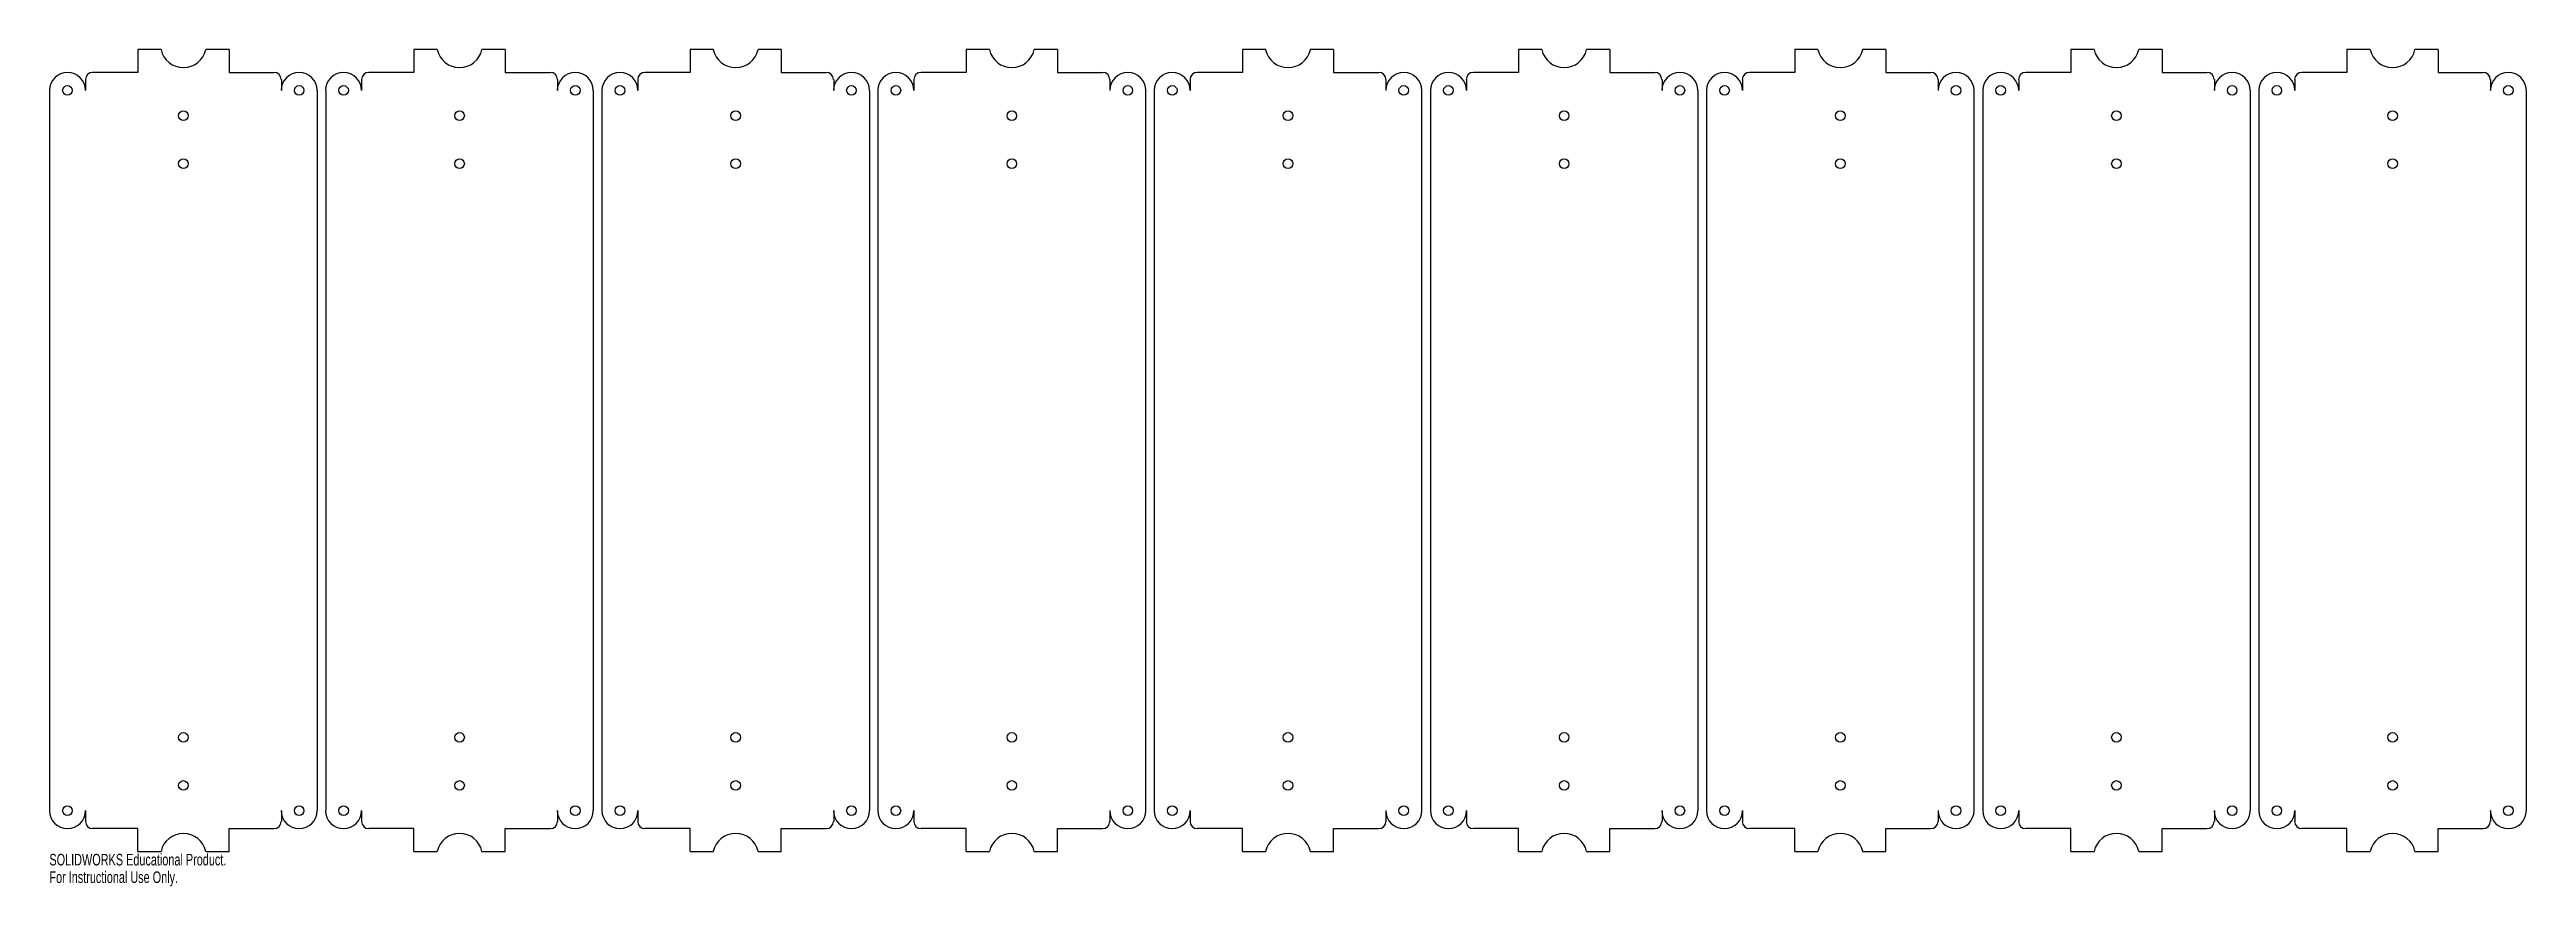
# Model space of a CAD drawing. Header units: millimetres. Extents: x -56 to 976, y -182 to 167.
import ezdxf

# ---------------------------------------------------------------- set-up
doc = ezdxf.new("R2010")
doc.units = ezdxf.units.MM
doc.styles.add('SLDTEXTSTYLE0', font='TXT', dxfattribs={"width": 0.7})

msp = doc.modelspace()

# ---------------------------------------------------------------- linework, layer by layer
at = {"color": 7, "linetype": 'Continuous', "lineweight": 25}
for p, q in [((-9.3, 167), (-19, 167)), ((-19, 167), (-19, 157.5)), ((19, 167), (9.3, 167)), ((19, 167), (19, 157.5)), ((96, 167), (96, 157.5)), ((105.7, 167), (96, 167)), ((134, 167), (124.3, 167)), ((134, 167), (134, 157.5)), ((211, 167), (211, 157.5)), ((220.7, 167), (211, 167)), ((249, 167), (239.3, 167)), ((249, 167), (249, 157.5)), ((326, 167), (326, 157.5)), ((335.7, 167), (326, 167)), ((364, 167), (354.3, 167)), ((364, 167), (364, 157.5)), ((441, 167), (441, 157.5)), ((450.7, 167), (441, 167)), ((479, 167), (469.3, 167)), ((479, 167), (479, 157.5)), ((556, 167), (556, 157.5)), ((565.7, 167), (556, 167)), ((594, 167), (584.3, 167)), ((594, 167), (594, 157.5)), ((671, 167), (671, 157.5)), ((680.7, 167), (671, 167)), ((709, 167), (699.3, 167)), ((709, 167), (709, 157.5)), ((786, 167), (786, 157.5)), ((795.7, 167), (786, 167)), ((824, 167), (814.3, 167)), ((824, 167), (824, 157.5)), ((901, 167), (901, 157.5)), ((910.7, 167), (901, 167)), ((939, 167), (929.3, 167)), ((939, 167), (939, 157.5)), ((-19, 157.5), (-37.8, 157.5)), ((19, 157.5), (37.7, 157.5)), ((96, 157.5), (77.2, 157.5)), ((134, 157.5), (152.8, 157.5)), ((211, 157.5), (192.2, 157.5)), ((249, 157.5), (267.7, 157.5)), ((326, 157.5), (307.2, 157.5)), ((364, 157.5), (382.8, 157.5)), ((441, 157.5), (422.2, 157.5)), ((479, 157.5), (497.8, 157.5)), ((556, 157.5), (537.2, 157.5)), ((594, 157.5), (612.7, 157.5)), ((671, 157.5), (652.2, 157.5)), ((709, 157.5), (727.7, 157.5)), ((786, 157.5), (767.2, 157.5)), ((824, 157.5), (842.7, 157.5)), ((901, 157.5), (882.2, 157.5)), ((939, 157.5), (957.7, 157.5)), ((-55.8, 150), (-55.8, -150)), ((-40.8, 154.5), (-40.8, 150)), ((40.8, 154.5), (40.8, 150)), ((55.8, -150), (55.8, 150)), ((59.3, 150), (59.3, -150)), ((74.2, 154.5), (74.2, 150)), ((155.8, 154.5), (155.8, 150)), ((170.8, -150), (170.8, 150)), ((174.3, 150), (174.3, -150)), ((189.2, 154.5), (189.2, 150)), ((270.8, 154.5), (270.8, 150)), ((285.8, -150), (285.8, 150)), ((289.2, 150), (289.2, -150)), ((304.2, 154.5), (304.2, 150)), ((385.8, 154.5), (385.8, 150)), ((400.8, -150), (400.8, 150)), ((404.2, 150), (404.2, -150)), ((419.2, 154.5), (419.2, 150)), ((500.8, 154.5), (500.8, 150)), ((515.8, -150), (515.8, 150)), ((519.3, 150), (519.3, -150)), ((534.3, 154.5), (534.3, 150)), ((615.8, 154.5), (615.8, 150)), ((630.8, -150), (630.8, 150)), ((634.3, 150), (634.3, -150)), ((649.3, 154.5), (649.3, 150)), ((730.8, 154.5), (730.8, 150)), ((745.8, -150), (745.8, 150)), ((749.3, 150), (749.3, -150)), ((764.3, 154.5), (764.3, 150)), ((845.8, 154.5), (845.8, 150)), ((860.8, -150), (860.8, 150)), ((864.3, 150), (864.3, -150)), ((879.3, 154.5), (879.3, 150)), ((960.8, 154.5), (960.8, 150)), ((975.7, -150), (975.7, 150)), ((-40.8, -150), (-40.8, -154.5)), ((40.8, -150), (40.8, -154.5)), ((74.2, -150), (74.2, -154.5)), ((155.8, -150), (155.8, -154.5)), ((189.2, -150), (189.2, -154.5)), ((270.8, -150), (270.8, -154.5)), ((304.2, -150), (304.2, -154.5)), ((385.8, -150), (385.8, -154.5)), ((419.2, -150), (419.2, -154.5)), ((500.8, -150), (500.8, -154.5)), ((534.3, -150), (534.3, -154.5)), ((615.8, -150), (615.8, -154.5)), ((649.3, -150), (649.3, -154.5)), ((730.8, -150), (730.8, -154.5)), ((764.3, -150), (764.3, -154.5)), ((845.8, -150), (845.8, -154.5)), ((879.3, -150), (879.3, -154.5)), ((960.8, -150), (960.8, -154.5)), ((-19, -157.5), (-37.8, -157.5)), ((-19, -167), (-19, -157.5)), ((19, -157.5), (37.7, -157.5)), ((19, -167), (19, -157.5)), ((96, -157.5), (77.2, -157.5)), ((96, -167), (96, -157.5)), ((134, -157.5), (152.8, -157.5)), ((134, -167), (134, -157.5)), ((211, -157.5), (192.2, -157.5)), ((211, -167), (211, -157.5)), ((249, -157.5), (267.7, -157.5)), ((249, -167), (249, -157.5)), ((326, -157.5), (307.2, -157.5)), ((326, -167), (326, -157.5)), ((364, -157.5), (382.8, -157.5)), ((364, -167), (364, -157.5)), ((441, -157.5), (422.2, -157.5)), ((441, -167), (441, -157.5)), ((479, -157.5), (497.8, -157.5)), ((479, -167), (479, -157.5)), ((556, -157.5), (537.2, -157.5)), ((556, -167), (556, -157.5)), ((594, -157.5), (612.7, -157.5)), ((594, -167), (594, -157.5)), ((671, -157.5), (652.2, -157.5)), ((671, -167), (671, -157.5)), ((709, -157.5), (727.7, -157.5)), ((709, -167), (709, -157.5)), ((786, -157.5), (767.2, -157.5)), ((786, -167), (786, -157.5)), ((824, -157.5), (842.7, -157.5)), ((824, -167), (824, -157.5)), ((901, -157.5), (882.2, -157.5)), ((901, -167), (901, -157.5)), ((939, -157.5), (957.7, -157.5)), ((939, -167), (939, -157.5)), ((-19, -167), (-9.3, -167)), ((9.3, -167), (19, -167)), ((96, -167), (105.7, -167)), ((124.3, -167), (134, -167)), ((211, -167), (220.7, -167)), ((239.3, -167), (249, -167)), ((326, -167), (335.7, -167)), ((354.3, -167), (364, -167)), ((441, -167), (450.7, -167)), ((469.3, -167), (479, -167)), ((556, -167), (565.7, -167)), ((584.3, -167), (594, -167)), ((671, -167), (680.7, -167)), ((699.3, -167), (709, -167)), ((786, -167), (795.7, -167)), ((814.3, -167), (824, -167)), ((901, -167), (910.7, -167)), ((929.3, -167), (939, -167))]:
    msp.add_line(p, q, dxfattribs=at)
for centre in [(-48.3, 150), (48.2, 150), (66.7, 150), (163.2, 150), (181.8, 150), (278.2, 150), (296.7, 150), (393.3, 150), (411.8, 150), (508.2, 150), (526.8, 150), (623.2, 150), (641.8, 150), (738.2, 150), (756.8, 150), (853.2, 150), (871.8, 150), (968.2, 150), (0, 139.5), (115, 139.5), (230, 139.5), (345, 139.5), (460, 139.5), (575, 139.5), (690, 139.5), (805, 139.5), (920, 139.5), (0, 119.5), (115, 119.5), (230, 119.5), (345, 119.5), (460, 119.5), (575, 119.5), (690, 119.5), (805, 119.5), (920, 119.5), (0, -119.5), (115, -119.5), (230, -119.5), (345, -119.5), (460, -119.5), (575, -119.5), (690, -119.5), (805, -119.5), (920, -119.5), (0, -139.5), (115, -139.5), (230, -139.5), (345, -139.5), (460, -139.5), (575, -139.5), (690, -139.5), (805, -139.5), (920, -139.5), (-48.3, -150), (48.2, -150), (66.7, -150), (163.2, -150), (181.8, -150), (278.2, -150), (296.7, -150), (393.3, -150), (411.8, -150), (508.2, -150), (526.8, -150), (623.2, -150), (641.8, -150), (738.2, -150), (756.8, -150), (853.2, -150), (871.8, -150), (968.2, -150)]:
    msp.add_circle(centre, 2, dxfattribs=at)
for centre, radius, start, end in [((0, 169), 9.52, 192.1208, 347.8792), ((115, 169), 9.53, 192.1208, 347.8792), ((230, 169), 9.53, 192.1208, 347.8792), ((345, 169), 9.53, 192.1208, 347.8792), ((460, 169), 9.53, 192.1208, 347.8792), ((575, 169), 9.53, 192.1208, 347.8792), ((690, 169), 9.53, 192.1208, 347.8792), ((805, 169), 9.53, 192.1208, 347.8792), ((920, 169), 9.53, 192.1208, 347.8792), ((-48.3, 150), 7.5, 0, 180), ((-37.8, 154.5), 3, 90, 180), ((37.7, 154.5), 3, 0, 90), ((48.2, 150), 7.5, 0, 180), ((66.7, 150), 7.5, 0, 180), ((77.2, 154.5), 3, 90, 180), ((152.8, 154.5), 3, 0, 90), ((163.2, 150), 7.5, 0, 180), ((181.8, 150), 7.5, 0, 180), ((192.2, 154.5), 3, 90, 180), ((267.7, 154.5), 3, 0, 90), ((278.2, 150), 7.5, 0, 180), ((296.7, 150), 7.5, 0, 180), ((307.2, 154.5), 3, 90, 180), ((382.8, 154.5), 3, 0, 90), ((393.3, 150), 7.5, 0, 180), ((411.8, 150), 7.5, 0, 180), ((422.2, 154.5), 3, 90, 180), ((497.8, 154.5), 3, 0, 90), ((508.2, 150), 7.5, 0, 180), ((526.8, 150), 7.5, 0, 180), ((537.2, 154.5), 3, 90, 180), ((612.7, 154.5), 3, 0, 90), ((623.2, 150), 7.5, 0, 180), ((641.8, 150), 7.5, 0, 180), ((652.2, 154.5), 3, 90, 180), ((727.7, 154.5), 3, 0, 90), ((738.2, 150), 7.5, 0, 180), ((756.8, 150), 7.5, 0, 180), ((767.2, 154.5), 3, 90, 180), ((842.7, 154.5), 3, 0, 90), ((853.2, 150), 7.5, 0, 180), ((871.8, 150), 7.5, 0, 180), ((882.2, 154.5), 3, 90, 180), ((957.7, 154.5), 3, 0, 90), ((968.2, 150), 7.5, 0, 180), ((-48.3, -150), 7.5, 180, 0), ((-37.8, -154.5), 3, 180, 270), ((37.7, -154.5), 3, 270, 0), ((48.2, -150), 7.5, 180, 0), ((66.7, -150), 7.5, 180, 0), ((77.2, -154.5), 3, 180, 270), ((152.8, -154.5), 3, 270, 0), ((163.2, -150), 7.5, 180, 0), ((181.8, -150), 7.5, 180, 0), ((192.2, -154.5), 3, 180, 270), ((267.7, -154.5), 3, 270, 360), ((278.2, -150), 7.5, 180, 0), ((296.7, -150), 7.5, 180, 0), ((307.2, -154.5), 3, 180, 270), ((382.8, -154.5), 3, 270, 0), ((393.3, -150), 7.5, 180, 0), ((411.8, -150), 7.5, 180, 0), ((422.2, -154.5), 3, 180, 270), ((497.8, -154.5), 3, 270, 0), ((508.2, -150), 7.5, 180, 0), ((526.8, -150), 7.5, 180, 0), ((537.2, -154.5), 3, 180, 270), ((612.7, -154.5), 3, 270, 360), ((623.2, -150), 7.5, 180, 0), ((641.8, -150), 7.5, 180, 0), ((652.2, -154.5), 3, 180, 270), ((727.7, -154.5), 3, 270, 360), ((738.2, -150), 7.5, 180, 0), ((756.8, -150), 7.5, 180, 0), ((767.2, -154.5), 3, 180, 270), ((842.7, -154.5), 3, 270, 360), ((853.2, -150), 7.5, 180, 0), ((871.8, -150), 7.5, 180, 0), ((882.2, -154.5), 3, 180, 270), ((957.7, -154.5), 3, 270, 360), ((968.2, -150), 7.5, 180, 0), ((0, -169), 9.52, 12.1208, 167.8792), ((115, -169), 9.53, 12.1208, 167.8792), ((230, -169), 9.53, 12.1208, 167.8792), ((345, -169), 9.53, 12.1208, 167.8792), ((460, -169), 9.53, 12.1208, 167.8792), ((575, -169), 9.53, 12.1208, 167.8792), ((690, -169), 9.53, 12.1208, 167.8792), ((805, -169), 9.53, 12.1208, 167.8792), ((920, -169), 9.52, 12.1208, 167.8792)]:
    msp.add_arc(centre, radius, start, end, dxfattribs=at)

# ---------------------------------------------------------------- texts
at = {"color": 7, "linetype": 'Continuous', "char_height": 4.834, "attachment_point": 1, "style": 'SLDTEXTSTYLE0'}
for s, insert in [('SOLIDWORKS Educational Product.', (-55.8, -168)), ('For Instructional Use Only.', (-55.8, -175.3))]:
    msp.add_mtext(s, dxfattribs=dict(at, insert=insert))

doc.saveas('drawing.dxf')
